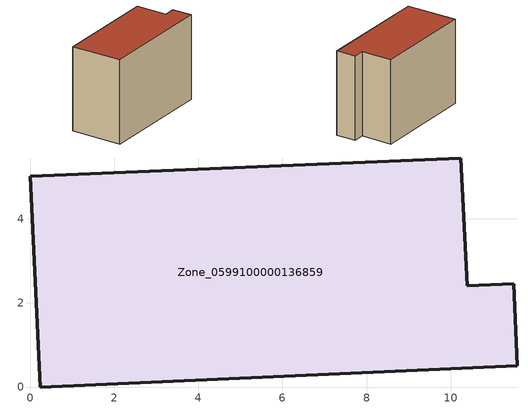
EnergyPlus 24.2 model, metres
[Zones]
Zone_0599100000136859
 floor ground (C_G): 0.23,0 0,5.02 10.24,5.45 10.39,2.41 11.5,2.46 11.58,0.5 z0
 wall outside (C_F): 11.5,2.46 10.39,2.41 10.24,5.45 0,5.02 0.23,0 11.58,0.5 11.5,2.46 z0:8.28
 roof outside (C_R): 0.23,0 11.58,0.5 11.5,2.46 10.39,2.41 10.24,5.45 0,5.02 z8.28
[BUILDING]
Pand.0599100000136859: North Axis=0; Terrain=City; Loads Convergence Tolerance Value=0.04; Temperature Convergence Tolerance Value=0.4; Solar Distribution=FullExterior; Maximum Number of Warmup Days=25; Minimum Number of Warmup Days=1
[Site:Location]
Rotterdam.The.Hague.AP_ZH_NLD Design_Conditions: Latitude=51.96; Longitude=4.45; Time Zone=1; Elevation=-4.5
[SITE:GROUNDTEMPERATURE:BUILDINGSURFACE]
18, 18, 18, 18, 18, 18, 18, 18, 18, 18, 18, 18
[MATERIAL] Thermal Absorptance=0.9; Solar Absorptance=0.7; Visible Absorptance=0.7
Name | Roughness | Thickness | Conductivity | Density | Specific Heat
G.TI.1946-1964 | MediumSmooth | 0.15 | 1 | 540 | 1210
F.TI.1946-1964 | Rough | 0.3 | 0.857143 | 1920 | 840
R.TI.1946-1964 | MediumRough | 0.2 | 0.277778 | 1500 | 1000
[CONSTRUCTION]
C_G: G.TI.1946-1964
C_F: F.TI.1946-1964
C_R: R.TI.1946-1964
[ZONE]
Zone_0599100000136859: Type=1; Multiplier=1; Ceiling Height=Autocalculate; Volume=Autocalculate; Floor Area=autocalculate; Part of Total Floor Area=Yes
[ZONEINFILTRATION:DESIGNFLOWRATE]
Infil_Zone_0599100000136859: Zone or ZoneList or Space or SpaceList=Zone_0599100000136859; Schedule=AlwaysOn; Design Flow Rate Calculation Method=Flow/Area; Flow Rate per Floor Area=0.003; Constant Term Coefficient=1; Temperature Term Coefficient=0; Velocity Term Coefficient=0; Velocity Squared Term Coefficient=0
[HVACTEMPLATE:ZONE:IDEALLOADSAIRSYSTEM]
Zone_0599100000136859: Maximum Heating Supply Air Temperature=50; Minimum Cooling Supply Air Temperature=13; Maximum Heating Supply Air Humidity Ratio=0.0156; Minimum Cooling Supply Air Humidity Ratio=0.0077; Heating Limit=NoLimit; Cooling Limit=NoLimit; Dehumidification Control Type=ConstantSensibleHeatRatio; Cooling Sensible Heat Ratio=0.7; Dehumidification Setpoint=60; Humidification Control Type=None; Humidification Setpoint=30; Outdoor Air Method=None; Outdoor Air Flow Rate per Person=0.00944; Outdoor Air Flow Rate per Zone Floor Area=0; Outdoor Air Flow Rate per Zone=0; Demand Controlled Ventilation Type=None; Outdoor Air Economizer Type=NoEconomizer; Heat Recovery Type=None; Sensible Heat Recovery Effectiveness=0.7; Latent Heat Recovery Effectiveness=0.65
[ZONECONTROL:THERMOSTAT]
ThermostatControl_Zone_0599100000136859: Zone or ZoneList=Zone_0599100000136859; Control Type Schedule=DualSetpointControlType; Control 1=Thermostat_Zone_0599100000136859; Temperature Difference Between Cutout And Setpoint=0
[THERMOSTATSETPOINT:DUALSETPOINT]
Thermostat_Zone_0599100000136859: Heating Setpoint Temperature Schedule=HeatingSetpoint_Zone_0599100000136859; Cooling Setpoint Temperature Schedule=CoolingSetpoint_Zone_0599100000136859
[SCHEDULE:COMPACT]
HeatingSetpoint_Zone_0599100000136859: Through: 12/31, For: AllDays, Until: 24:00, 21
CoolingSetpoint_Zone_0599100000136859: Through: 12/31, For: AllDays, Until: 24:00, 24
DualSetpointControlType: Through: 12/31, For: AllDays, Until: 24:00, 4
AlwaysOn: Through: 12/31, For: AllDays, Until: 24:00, 1
